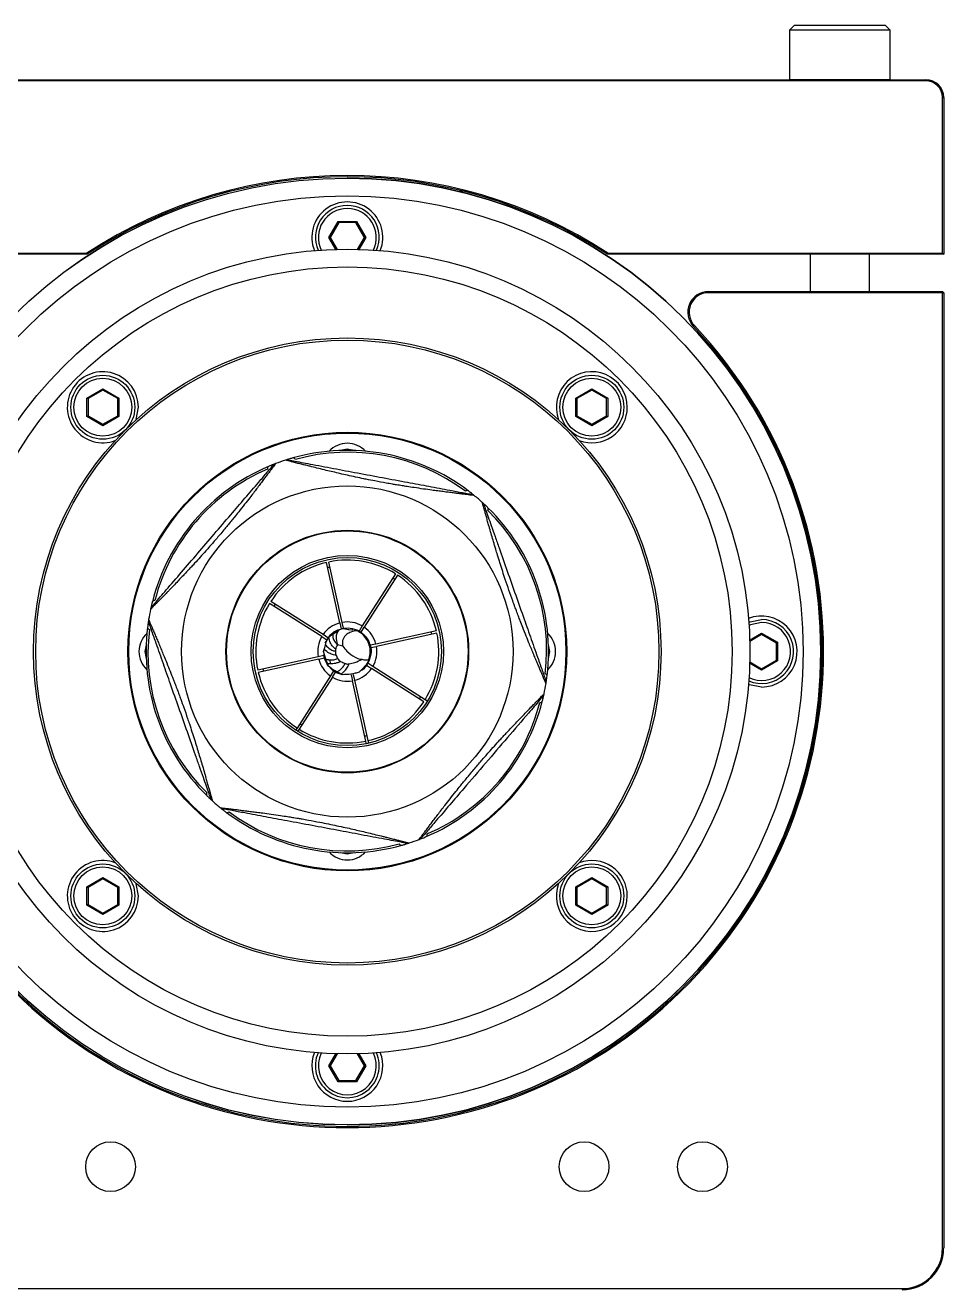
# Model space of a CAD drawing. Header units: millimetres. Extents: x 0 to 279, y 0 to 216.
# Drawn here: x 38.28 to 51.21, y 40.1 to 57.91 of the extents above; entities that cross this region are included whole.
import ezdxf

# ---------------------------------------------------------------- set-up
doc = ezdxf.new("R2010")
doc.units = ezdxf.units.MM

msp = doc.modelspace()

# ---------------------------------------------------------------- linework, layer by layer
at = {"color": 7, "linetype": 'Continuous', "lineweight": 25}
for p, q in [((49.11, 57.909), (49.039, 57.839)), ((49.11, 57.909), (50.385, 57.909)), ((50.456, 57.839), (50.385, 57.909)), ((49.039, 57.839), (49.039, 57.147)), ((50.456, 57.839), (49.039, 57.839)), ((50.456, 57.147), (50.456, 57.839)), ((34.668, 57.143), (50.96, 57.143)), ((50.96, 57.126), (34.668, 57.126)), ((49.039, 57.147), (49.043, 57.143)), ((49.039, 57.147), (50.456, 57.147)), ((50.451, 57.143), (50.456, 57.147)), ((50.96, 57.143), (50.96, 57.126)), ((51.193, 54.701), (51.193, 56.893)), ((51.193, 56.893), (51.21, 56.893)), ((51.21, 56.893), (51.21, 54.684)), ((42.554, 54.922), (42.684, 55.147)), ((42.694, 55.13), (42.573, 54.922)), ((42.684, 55.147), (42.694, 55.13)), ((42.684, 55.147), (42.944, 55.147)), ((42.934, 55.13), (42.694, 55.13)), ((42.934, 55.13), (42.944, 55.147)), ((43.055, 54.922), (42.934, 55.13)), ((42.944, 55.147), (43.074, 54.922)), ((42.554, 54.922), (42.573, 54.922)), ((42.573, 54.922), (42.671, 54.753)), ((42.957, 54.753), (43.055, 54.922)), ((43.055, 54.922), (43.074, 54.922)), ((39.152, 54.684), (34.418, 54.684)), ((34.435, 54.701), (39.147, 54.701)), ((39.147, 54.701), (39.152, 54.684)), ((46.481, 54.701), (46.476, 54.684)), ((51.21, 54.684), (46.476, 54.684)), ((46.481, 54.701), (51.193, 54.701)), ((49.331, 54.684), (49.331, 54.159)), ((50.164, 54.159), (50.164, 54.684)), ((51.193, 54.701), (51.21, 54.684)), ((47.9, 54.143), (47.9, 54.159)), ((47.9, 54.159), (51.193, 54.159)), ((51.193, 54.143), (47.9, 54.143)), ((51.193, 54.143), (51.193, 54.159)), ((51.21, 54.143), (51.193, 54.159)), ((51.193, 40.684), (51.193, 54.143)), ((51.193, 54.143), (51.21, 54.143)), ((51.21, 54.143), (51.21, 40.684)), ((47.688, 53.668), (47.7, 53.679)), ((39.147, 52.66), (39.372, 52.79)), ((39.372, 52.771), (39.164, 52.651)), ((39.372, 52.79), (39.372, 52.771)), ((39.372, 52.79), (39.597, 52.66)), ((39.581, 52.651), (39.372, 52.771)), ((46.031, 52.66), (46.256, 52.79)), ((46.256, 52.771), (46.047, 52.651)), ((46.256, 52.79), (46.481, 52.66)), ((46.256, 52.79), (46.256, 52.771)), ((46.464, 52.651), (46.256, 52.771)), ((39.147, 52.4), (39.147, 52.66)), ((39.147, 52.66), (39.164, 52.651)), ((39.164, 52.651), (39.164, 52.41)), ((39.597, 52.66), (39.581, 52.651)), ((39.581, 52.41), (39.581, 52.651)), ((39.597, 52.66), (39.597, 52.4)), ((46.031, 52.4), (46.031, 52.66)), ((46.031, 52.66), (46.047, 52.651)), ((46.047, 52.651), (46.047, 52.41)), ((46.481, 52.66), (46.464, 52.651)), ((46.464, 52.41), (46.464, 52.651)), ((46.481, 52.66), (46.481, 52.4)), ((39.164, 52.41), (39.147, 52.4)), ((39.372, 52.27), (39.147, 52.4)), ((39.164, 52.41), (39.372, 52.29)), ((39.372, 52.29), (39.581, 52.41)), ((39.597, 52.4), (39.372, 52.27)), ((39.581, 52.41), (39.597, 52.4)), ((46.047, 52.41), (46.031, 52.4)), ((46.256, 52.27), (46.031, 52.4)), ((46.047, 52.41), (46.256, 52.29)), ((46.256, 52.29), (46.464, 52.41)), ((46.481, 52.4), (46.256, 52.27)), ((46.464, 52.41), (46.481, 52.4)), ((39.372, 52.29), (39.372, 52.27)), ((46.256, 52.29), (46.256, 52.27)), ((42.708, 49.492), (42.52, 50.343)), ((42.741, 49.499), (42.553, 50.35)), ((43.493, 50.183), (43.024, 49.449)), ((43.521, 50.165), (43.052, 49.431)), ((42.454, 49.299), (41.719, 49.768)), ((42.472, 49.327), (41.737, 49.796)), ((42.599, 49.328), (42.665, 49.37)), ((42.708, 49.492), (42.726, 49.41)), ((42.759, 49.417), (42.741, 49.499)), ((42.747, 49.415), (42.868, 49.396)), ((42.827, 49.402), (42.89, 49.394)), ((42.907, 49.39), (42.956, 49.382)), ((43.024, 49.449), (42.979, 49.378)), ((43.007, 49.36), (43.052, 49.431)), ((44.068, 49.382), (43.217, 49.195)), ((44.075, 49.35), (43.224, 49.162)), ((48.647, 49.329), (48.479, 49.232)), ((48.647, 49.348), (48.872, 49.219)), ((48.647, 49.348), (48.647, 49.329)), ((48.856, 49.209), (48.647, 49.329)), ((42.454, 49.299), (42.524, 49.254)), ((42.542, 49.282), (42.472, 49.327)), ((42.504, 49.211), (42.516, 49.238)), ((42.548, 49.29), (42.557, 49.295)), ((42.674, 49.193), (42.677, 49.183)), ((42.75, 49.164), (42.677, 49.183)), ((43.061, 49.313), (43.05, 49.324)), ((43.217, 49.195), (43.135, 49.177)), ((43.143, 49.144), (43.224, 49.162)), ((48.872, 49.219), (48.856, 49.209)), ((48.856, 48.968), (48.856, 49.209)), ((48.872, 49.219), (48.872, 48.959)), ((42.404, 49.015), (41.553, 48.827)), ((42.411, 48.983), (41.56, 48.795)), ((42.485, 49.033), (42.404, 49.015)), ((42.411, 48.983), (42.492, 49.001)), ((42.481, 49.09), (42.488, 49.111)), ((42.511, 48.98), (42.481, 49.09)), ((42.563, 48.973), (42.579, 48.916)), ((42.563, 48.973), (42.579, 48.916)), ((42.655, 49.037), (42.678, 48.992)), ((43.124, 48.978), (43.093, 48.906)), ((42.541, 48.909), (42.521, 48.938)), ((42.621, 48.817), (42.576, 48.747)), ((42.604, 48.729), (42.649, 48.799)), ((42.981, 48.8), (42.925, 48.781)), ((43.086, 48.895), (43.156, 48.851)), ((43.174, 48.879), (43.104, 48.924)), ((43.891, 48.381), (43.156, 48.851)), ((43.909, 48.41), (43.174, 48.879)), ((48.479, 48.945), (48.647, 48.848)), ((48.647, 48.848), (48.856, 48.968)), ((48.872, 48.959), (48.647, 48.829)), ((48.647, 48.848), (48.647, 48.829)), ((48.856, 48.968), (48.872, 48.959)), ((42.576, 48.747), (42.107, 48.012)), ((42.604, 48.729), (42.135, 47.994)), ((42.743, 48.763), (42.727, 48.772)), ((42.869, 48.76), (42.887, 48.678)), ((43.075, 47.827), (42.887, 48.678)), ((42.92, 48.686), (42.902, 48.767)), ((43.108, 47.834), (42.92, 48.686)), ((43.934, 48.394), (43.909, 48.41)), ((42.107, 48.012), (42.09, 47.986)), ((42.135, 47.994), (42.116, 47.964)), ((43.081, 47.8), (43.075, 47.827)), ((43.115, 47.802), (43.108, 47.834)), ((39.147, 45.777), (39.372, 45.907)), ((39.147, 45.517), (39.147, 45.777)), ((39.147, 45.777), (39.164, 45.767)), ((39.372, 45.888), (39.164, 45.767)), ((39.372, 45.907), (39.597, 45.777)), ((39.372, 45.907), (39.372, 45.888)), ((39.581, 45.767), (39.372, 45.888)), ((39.597, 45.777), (39.581, 45.767)), ((39.597, 45.777), (39.597, 45.517)), ((46.031, 45.777), (46.256, 45.907)), ((46.031, 45.517), (46.031, 45.777)), ((46.031, 45.777), (46.047, 45.767)), ((46.256, 45.888), (46.047, 45.767)), ((46.256, 45.907), (46.481, 45.777)), ((46.256, 45.907), (46.256, 45.888)), ((46.464, 45.767), (46.256, 45.888)), ((46.481, 45.777), (46.464, 45.767)), ((46.481, 45.777), (46.481, 45.517)), ((39.164, 45.767), (39.164, 45.527)), ((39.581, 45.527), (39.581, 45.767)), ((46.047, 45.767), (46.047, 45.527)), ((46.464, 45.527), (46.464, 45.767)), ((39.164, 45.527), (39.147, 45.517)), ((39.372, 45.387), (39.147, 45.517)), ((39.164, 45.527), (39.372, 45.406)), ((39.372, 45.406), (39.581, 45.527)), ((39.597, 45.517), (39.372, 45.387)), ((39.581, 45.527), (39.597, 45.517)), ((46.047, 45.527), (46.031, 45.517)), ((46.256, 45.387), (46.031, 45.517)), ((46.047, 45.527), (46.256, 45.406)), ((46.256, 45.406), (46.464, 45.527)), ((46.481, 45.517), (46.256, 45.387)), ((46.464, 45.527), (46.481, 45.517)), ((39.372, 45.406), (39.372, 45.387)), ((46.256, 45.406), (46.256, 45.387)), ((42.671, 43.424), (42.573, 43.255)), ((43.055, 43.255), (42.957, 43.424)), ((42.684, 43.03), (42.554, 43.255)), ((42.573, 43.255), (42.554, 43.255)), ((42.573, 43.255), (42.694, 43.047)), ((42.934, 43.047), (43.055, 43.255)), ((43.074, 43.255), (42.944, 43.03)), ((43.074, 43.255), (43.055, 43.255)), ((42.694, 43.047), (42.684, 43.03)), ((42.944, 43.03), (42.684, 43.03)), ((42.694, 43.047), (42.934, 43.047)), ((42.944, 43.03), (42.934, 43.047)), ((51.193, 40.684), (51.21, 40.684)), ((35.001, 40.118), (50.626, 40.118)), ((50.626, 40.118), (50.626, 40.101))]:
    msp.add_line(p, q, dxfattribs=at)
at = {"color": 8, "linetype": 'Continuous', "lineweight": 25}
for p, q in [((42.652, 54.753), (42.554, 54.922)), ((43.074, 54.922), (42.976, 54.753)), ((48.478, 49.251), (48.647, 49.348)), ((48.647, 48.829), (48.478, 48.926)), ((42.554, 43.255), (42.652, 43.424)), ((42.976, 43.424), (43.074, 43.255))]:
    msp.add_line(p, q, dxfattribs=at)
at = {"color": 7, "linetype": 'Continuous', "lineweight": 25, "flags": 128}
for points in [[(39.84, 52.354), (39.842, 52.359), (39.872, 52.53)], [(42.911, 51.92), (42.814, 51.939), (42.717, 51.92)], [(48.466, 49.5), (48.485, 49.508), (48.647, 49.539)], [(39.982, 49.186), (39.964, 49.089), (39.982, 48.991)], [(45.646, 48.991), (45.664, 49.089), (45.646, 49.186)], [(48.647, 48.589), (48.476, 48.619), (48.462, 48.624)], [(42.717, 46.257), (42.814, 46.239), (42.911, 46.257)], [(39.872, 45.647), (39.842, 45.818), (39.84, 45.823)]]:
    msp.add_lwpolyline(points, dxfattribs=at)
at = {"color": 8, "linetype": 'Continuous', "lineweight": 25, "flags": 128}
msp.add_lwpolyline([(48.647, 49.497), (48.491, 49.466), (48.469, 49.456)], dxfattribs=at)
at = {"color": 7, "linetype": 'Continuous', "lineweight": 25}
for centre, radius in [((42.814, 49.089), 6.668), ((42.814, 49.089), 6.667), ((42.814, 49.089), 6.417), ((42.814, 49.089), 5.667), ((42.814, 49.089), 5.417), ((42.814, 49.089), 4.417), ((42.814, 49.089), 4.387), ((39.372, 52.53), 0.45), ((39.372, 52.53), 0.408), ((46.256, 52.53), 0.45), ((46.256, 52.53), 0.408), ((42.814, 49.089), 3.089), ((42.814, 49.089), 3.077), ((42.814, 49.089), 2.333), ((42.814, 49.089), 1.708), ((42.814, 49.089), 1.7), ((42.814, 49.089), 1.354), ((42.814, 49.089), 1.325), ((39.372, 45.647), 0.45), ((39.372, 45.647), 0.408), ((46.256, 45.647), 0.45), ((46.256, 45.647), 0.408), ((39.481, 41.834), 0.35), ((46.147, 41.834), 0.35), ((47.814, 41.834), 0.35)]:
    msp.add_circle(centre, radius, dxfattribs=at)
for centre, radius, start, end in [((50.96, 56.893), 0.25, 0, 90), ((50.96, 56.893), 0.233, 0, 90), ((42.814, 49.089), 6.704, 56.842, 123.158), ((42.814, 49.089), 6.687, 56.7996, 123.2004), ((42.814, 49.089), 6.667, 0, 90), ((42.814, 54.922), 0.5, 338.1963, 201.8037), ((42.814, 54.922), 0.45, 90, 203.8066), ((42.814, 54.922), 0.45, 336.1934, 90), ((47.9, 53.868), 0.292, 90, 223.218), ((47.9, 53.868), 0.275, 90, 223.218), ((42.814, 49.089), 6.704, 136.782, 43.218), ((42.814, 49.089), 6.687, 136.782, 43.218), ((39.372, 52.53), 0.5, 0, 290.619), ((46.256, 52.53), 0.5, 0, 200.619), ((46.256, 52.53), 0.5, 249.381, 0), ((42.814, 51.672), 0.35, 42.9301, 137.0699), ((42.814, 49.089), 2.833, 53.083, 105.6694), ((42.825, 49.147), 2.75, 53.083, 105.6694), ((42.814, 49.089), 2.833, 113.083, 165.6694), ((42.769, 49.127), 2.75, 113.083, 165.6694), ((41.726, 51.667), 0.0367, 129.3893, 195.6706), ((41.834, 51.658), 0.0833, 110.8727, 139.3762), ((42.814, 49.089), 2.833, 107.8797, 110.8727), ((41.97, 51.706), 0.0833, 79.3762, 107.8797), ((42.048, 51.78), 0.0367, 23.0818, 89.363), ((44.503, 51.32), 0.0367, 69.3893, 135.6706), ((44.549, 51.222), 0.0833, 50.8727, 79.3762), ((42.814, 49.089), 2.833, 47.8797, 50.8727), ((44.658, 51.128), 0.0833, 19.3762, 47.8797), ((44.762, 51.097), 0.0367, 323.0818, 29.363), ((42.814, 49.089), 2.833, 353.083, 45.6694), ((42.87, 49.108), 2.75, 353.083, 45.6694), ((42.814, 49.089), 1.288, 103.1843, 146.7016), ((42.814, 49.089), 1.214, 101.6561, 103.2298), ((42.814, 49.089), 1.288, 58.1843, 101.7016), ((42.814, 49.089), 1.214, 56.6561, 58.2298), ((42.814, 49.089), 1.288, 13.1843, 56.7016), ((40.125, 49.666), 0.0833, 139.3762, 167.8797), ((40.1, 49.771), 0.0367, 83.0818, 149.363), ((42.814, 49.089), 1.288, 148.1843, 191.7016), ((42.814, 49.089), 1.214, 146.6561, 148.2298), ((40.099, 49.525), 0.0833, 170.8727, 199.3762), ((42.814, 49.089), 2.833, 167.8797, 170.8727), ((48.647, 49.089), 0.5, 270, 111.8037), ((48.647, 49.089), 0.45, 246.1934, 90), ((40.231, 49.089), 0.35, 132.9301, 227.0699), ((42.814, 49.089), 2.833, 173.083, 225.6694), ((40.037, 49.436), 0.0367, 189.3893, 255.6706), ((42.758, 49.069), 2.75, 173.083, 225.6694), ((42.814, 49.089), 0.417, 104.7354, 145.1505), ((42.814, 49.089), 0.417, 59.7354, 100.1505), ((42.814, 49.089), 0.417, 14.7354, 55.1505), ((42.814, 49.089), 1.288, 328.1843, 11.7016), ((42.814, 49.089), 1.214, 11.6561, 13.2298), ((45.397, 49.089), 0.35, 312.9301, 47.0699), ((42.814, 49.089), 0.417, 149.7354, 190.1505), ((42.814, 49.089), 0.333, 144.577, 150.3089), ((42.814, 49.089), 0.417, 329.7354, 10.1505), ((42.814, 49.089), 0.417, 194.7354, 235.1505), ((42.814, 49.089), 0.333, 189.577, 195.3089), ((42.814, 49.089), 6.667, 270, 0), ((42.814, 49.089), 1.214, 191.6561, 193.2298), ((42.814, 49.089), 0.417, 284.7354, 325.1505), ((42.814, 49.089), 1.288, 193.1843, 236.7016), ((42.814, 49.089), 0.417, 239.7354, 280.1505), ((42.814, 49.089), 2.833, 347.8797, 350.8727), ((45.59, 48.741), 0.0367, 9.3893, 75.6706), ((45.529, 48.652), 0.0833, 350.8727, 19.3762), ((42.814, 49.089), 1.214, 326.6561, 328.2298), ((45.503, 48.511), 0.0833, 319.3762, 347.8797), ((42.814, 49.089), 1.288, 283.1843, 326.7016), ((42.814, 49.089), 2.833, 293.083, 345.6694), ((42.859, 49.05), 2.75, 293.083, 345.6694), ((45.528, 48.406), 0.0367, 263.0818, 329.363), ((42.814, 49.089), 1.288, 238.1843, 281.7016), ((42.814, 49.089), 1.214, 236.6561, 238.2298), ((42.814, 49.089), 1.214, 281.6561, 283.2298), ((40.866, 47.08), 0.0367, 143.0818, 209.363), ((40.97, 47.049), 0.0833, 199.3762, 227.8797), ((42.814, 49.089), 2.833, 227.8797, 230.8727), ((41.079, 46.955), 0.0833, 230.8727, 259.3762), ((41.125, 46.858), 0.0367, 249.3893, 315.6706), ((42.814, 49.089), 2.833, 233.083, 285.6694), ((42.803, 49.031), 2.75, 233.083, 285.6694), ((43.902, 46.511), 0.0367, 309.3893, 15.6706), ((43.58, 46.397), 0.0367, 203.0818, 269.363), ((43.658, 46.471), 0.0833, 259.3762, 287.8797), ((42.814, 49.089), 2.833, 287.8797, 290.8727), ((43.794, 46.519), 0.0833, 290.8727, 319.3762), ((39.372, 45.647), 0.5, 69.381, 0), ((42.814, 46.505), 0.35, 222.9301, 270), ((42.814, 46.505), 0.35, 270, 317.0699), ((46.256, 45.647), 0.5, 0, 110.619), ((46.256, 45.647), 0.5, 159.381, 0), ((42.814, 43.255), 0.5, 158.1963, 270), ((42.814, 43.255), 0.45, 156.1934, 23.8066), ((42.814, 43.255), 0.5, 270, 21.8037), ((50.626, 40.684), 0.567, 270, 0), ((50.626, 40.684), 0.583, 270, 0)]:
    msp.add_arc(centre, radius, start, end, dxfattribs=at)
at = {"color": 8, "linetype": 'Continuous', "lineweight": 25}
for centre, start, end in [((42.814, 54.922), 90, 205.9338), ((42.814, 54.922), 334.0662, 90), ((48.647, 49.089), 244.0662, 90), ((42.814, 43.255), 154.0662, 25.9338)]:
    msp.add_arc(centre, 0.408, start, end, dxfattribs=at)
at = {"color": 7, "linetype": 'Continuous', "lineweight": 25}
for points, knots in [([(44.481, 55.565), (44.465, 55.57), (44.436, 55.578), (44.406, 55.572), (44.394, 55.569)], [0, 0, 0, 0, 0.57362, 1, 1, 1, 1]), ([(41.804, 51.736), (41.803, 51.734), (41.8, 51.73), (41.777, 51.699), (41.749, 51.662), (41.717, 51.619), (41.684, 51.576), (41.644, 51.523), (41.611, 51.479), (41.575, 51.431), (41.538, 51.382), (41.49, 51.32), (41.434, 51.247), (41.365, 51.159), (41.292, 51.067), (41.236, 50.996), (41.2, 50.952), (41.168, 50.913), (41.132, 50.869), (41.083, 50.81), (41.017, 50.731), (40.928, 50.627), (40.831, 50.517), (40.743, 50.419), (40.676, 50.344), (40.621, 50.285), (40.573, 50.234), (40.527, 50.185), (40.482, 50.137), (40.435, 50.087), (40.377, 50.026), (40.32, 49.967), (40.277, 49.923), (40.242, 49.886), (40.211, 49.854), (40.181, 49.824), (40.155, 49.797), (40.126, 49.768), (40.091, 49.732), (40.065, 49.705), (40.049, 49.689), (40.044, 49.684), (40.044, 49.684), (40.044, 49.684)], [0, 0, 0, 0, 0.027195, 0.053716, 0.080069, 0.096615, 0.123291, 0.144405, 0.168768, 0.181158, 0.206043, 0.231088, 0.258479, 0.296859, 0.339789, 0.372092, 0.383394, 0.394696, 0.420356, 0.438685, 0.46803, 0.519415, 0.570826, 0.60847, 0.646136, 0.667674, 0.686605, 0.713742, 0.7328, 0.750617, 0.780922, 0.815569, 0.832284, 0.844297, 0.868406, 0.88052, 0.891906, 0.912417, 0.930726, 0.961345, 0.977051, 0.993232, 1, 1, 1, 1]), ([(40.062, 49.72), (40.062, 49.72), (40.063, 49.721), (40.075, 49.736), (40.115, 49.782), (40.18, 49.858), (40.304, 50.002), (40.483, 50.21), (40.787, 50.565), (41.085, 50.913), (41.373, 51.248), (41.548, 51.452), (41.674, 51.599), (41.737, 51.673), (41.766, 51.707), (41.769, 51.71), (41.771, 51.712)], [0, 0, 0, 0, 0.005975, 0.034246, 0.062281, 0.109823, 0.157083, 0.2724, 0.391057, 0.6341, 0.738275, 0.841878, 0.911974, 0.951957, 0.975921, 1, 1, 1, 1]), ([(41.804, 51.736), (41.804, 51.736), (41.803, 51.736), (41.793, 51.732), (41.761, 51.719), (41.727, 51.705), (41.703, 51.695)], [0, 0, 0, 0, 0.078333, 0.284462, 0.49048, 1, 1, 1, 1]), ([(42.049, 51.817), (42.034, 51.812), (42.003, 51.804), (41.968, 51.793), (41.947, 51.786), (41.945, 51.785), (41.944, 51.785)], [0, 0, 0, 0, 0.303321, 0.623696, 0.830951, 1, 1, 1, 1]), ([(44.602, 51.287), (44.599, 51.287), (44.594, 51.288), (44.563, 51.291), (44.529, 51.295), (44.498, 51.299), (44.453, 51.305), (44.403, 51.311), (44.338, 51.319), (44.283, 51.326), (44.223, 51.333), (44.162, 51.341), (44.085, 51.351), (43.993, 51.363), (43.882, 51.379), (43.766, 51.396), (43.677, 51.409), (43.621, 51.418), (43.571, 51.426), (43.515, 51.436), (43.439, 51.448), (43.338, 51.466), (43.214, 51.489), (43.109, 51.51), (43.019, 51.528), (42.931, 51.547), (42.819, 51.571), (42.712, 51.595), (42.613, 51.619), (42.513, 51.642), (42.412, 51.667), (42.328, 51.688), (42.268, 51.703), (42.219, 51.715), (42.175, 51.726), (42.134, 51.736), (42.099, 51.745), (42.06, 51.755), (42.011, 51.768), (41.973, 51.778), (41.952, 51.783), (41.945, 51.785), (41.944, 51.785), (41.944, 51.785)], [0, 0, 0, 0, 0.0271944, 0.0537152, 0.0642351, 0.0856998, 0.0966403, 0.1233159, 0.144433, 0.1687915, 0.1811812, 0.2060656, 0.23111, 0.2585008, 0.2968798, 0.3398094, 0.3721115, 0.383413, 0.3947152, 0.4203743, 0.438703, 0.4680476, 0.5194314, 0.5598226, 0.5708413, 0.6084846, 0.6461504, 0.6812287, 0.7137533, 0.7451585, 0.7809277, 0.8155735, 0.8322888, 0.8443014, 0.8684101, 0.8805235, 0.8919092, 0.9101485, 0.9307275, 0.9613456, 0.977051, 0.9932322, 1, 1, 1, 1]), ([(41.985, 51.788), (41.985, 51.788), (41.986, 51.788), (42.005, 51.784), (42.065, 51.773), (42.163, 51.754), (42.351, 51.719), (42.621, 51.668), (43.08, 51.582), (43.529, 51.498), (43.964, 51.417), (44.228, 51.367), (44.418, 51.331), (44.514, 51.313), (44.557, 51.305), (44.562, 51.304), (44.565, 51.304)], [0, 0, 0, 0, 0.005975, 0.034244, 0.062276, 0.109815, 0.157071, 0.273688, 0.391103, 0.634128, 0.738294, 0.84189, 0.91198, 0.951961, 0.975923, 1, 1, 1, 1]), ([(44.602, 51.287), (44.602, 51.287), (44.601, 51.287), (44.592, 51.294), (44.573, 51.31), (44.547, 51.33), (44.526, 51.346), (44.516, 51.354)], [0, 0, 0, 0, 0.078188, 0.283934, 0.489569, 0.740446, 1, 1, 1, 1]), ([(45.611, 48.639), (45.61, 48.642), (45.608, 48.646), (45.593, 48.682), (45.575, 48.724), (45.554, 48.773), (45.533, 48.824), (45.507, 48.884), (45.486, 48.935), (45.462, 48.99), (45.439, 49.047), (45.409, 49.119), (45.373, 49.205), (45.331, 49.309), (45.288, 49.418), (45.255, 49.502), (45.235, 49.555), (45.217, 49.602), (45.197, 49.655), (45.17, 49.727), (45.135, 49.824), (45.089, 49.953), (45.042, 50.091), (45.001, 50.217), (44.971, 50.312), (44.947, 50.39), (44.926, 50.457), (44.906, 50.521), (44.888, 50.584), (44.868, 50.65), (44.844, 50.731), (44.822, 50.809), (44.805, 50.869), (44.791, 50.917), (44.779, 50.96), (44.767, 51.001), (44.757, 51.038), (44.746, 51.077), (44.732, 51.125), (44.722, 51.161), (44.716, 51.183), (44.714, 51.189), (44.714, 51.19), (44.714, 51.19)], [0, 0, 0, 0, 0.027195, 0.0537163, 0.0800694, 0.0966152, 0.1232914, 0.1444046, 0.168768, 0.181158, 0.2060428, 0.2310878, 0.2584791, 0.2968589, 0.3397894, 0.3720922, 0.383394, 0.3946964, 0.420356, 0.4386851, 0.4680303, 0.5194151, 0.5708255, 0.6084696, 0.6461362, 0.6676736, 0.6866046, 0.7137422, 0.7327997, 0.7506174, 0.7809221, 0.8155686, 0.8322842, 0.844297, 0.8684063, 0.8805199, 0.8919059, 0.9124173, 0.9307261, 0.9613448, 0.9770505, 0.993232, 1, 1, 1, 1]), ([(44.794, 51.115), (44.783, 51.126), (44.76, 51.148), (44.733, 51.173), (44.717, 51.188), (44.715, 51.189), (44.714, 51.19)], [0, 0, 0, 0, 0.303321, 0.623696, 0.830951, 1, 1, 1, 1]), ([(44.737, 51.156), (44.737, 51.156), (44.737, 51.155), (44.744, 51.137), (44.764, 51.079), (44.797, 50.985), (44.843, 50.855), (44.894, 50.709), (44.97, 50.494), (45.106, 50.106), (45.258, 49.675), (45.387, 49.306), (45.454, 49.116), (45.498, 48.991), (45.536, 48.886), (45.567, 48.797), (45.591, 48.729), (45.605, 48.687), (45.607, 48.682), (45.608, 48.68)], [0, 0, 0, 0, 0.005973, 0.034232, 0.062255, 0.109776, 0.157016, 0.214346, 0.272448, 0.391054, 0.633995, 0.737056, 0.789181, 0.841759, 0.876553, 0.912011, 0.951977, 0.975931, 1, 1, 1, 1]), ([(40.069, 49.79), (40.065, 49.775), (40.057, 49.744), (40.049, 49.708), (40.045, 49.687), (40.044, 49.685), (40.044, 49.684)], [0, 0, 0, 0, 0.303321, 0.623696, 0.830951, 1, 1, 1, 1]), ([(40.017, 49.538), (40.017, 49.538), (40.016, 49.538), (40.016, 49.537), (40.016, 49.533), (40.014, 49.525), (40.013, 49.515), (40.01, 49.497), (40.006, 49.469), (40.003, 49.443), (40.001, 49.43)], [0, 0, 0, 0, 0.038929, 0.078143, 0.179307, 0.284551, 0.386491, 0.490322, 0.740829, 1, 1, 1, 1]), ([(40.017, 49.538), (40.018, 49.536), (40.02, 49.531), (40.032, 49.502), (40.043, 49.476), (40.051, 49.457), (40.061, 49.435), (40.071, 49.41), (40.087, 49.373), (40.108, 49.324), (40.129, 49.273), (40.152, 49.22), (40.175, 49.164), (40.204, 49.094), (40.237, 49.015), (40.276, 48.921), (40.318, 48.814), (40.354, 48.723), (40.383, 48.649), (40.402, 48.599), (40.423, 48.543), (40.445, 48.486), (40.475, 48.402), (40.516, 48.289), (40.556, 48.173), (40.588, 48.079), (40.615, 47.998), (40.644, 47.906), (40.678, 47.799), (40.709, 47.698), (40.738, 47.6), (40.768, 47.501), (40.797, 47.402), (40.822, 47.313), (40.843, 47.238), (40.86, 47.178), (40.875, 47.126), (40.885, 47.088), (40.897, 47.048), (40.906, 47.016), (40.912, 46.995), (40.913, 46.988), (40.914, 46.987), (40.914, 46.987)], [0, 0, 0, 0, 0.027194, 0.053714, 0.064274, 0.074831, 0.085387, 0.096655, 0.109967, 0.133887, 0.156624, 0.168817, 0.193639, 0.218605, 0.244823, 0.277704, 0.318359, 0.355979, 0.372131, 0.394735, 0.407564, 0.429557, 0.453394, 0.493756, 0.545151, 0.570858, 0.589678, 0.627332, 0.663702, 0.697503, 0.729466, 0.763047, 0.798249, 0.832296, 0.856348, 0.880523, 0.901011, 0.920408, 0.930729, 0.961346, 0.977051, 0.993232, 1, 1, 1, 1]), ([(40.891, 47.021), (40.891, 47.021), (40.891, 47.022), (40.884, 47.04), (40.864, 47.098), (40.831, 47.192), (40.785, 47.322), (40.734, 47.468), (40.658, 47.683), (40.522, 48.072), (40.37, 48.502), (40.24, 48.871), (40.174, 49.061), (40.13, 49.186), (40.092, 49.292), (40.061, 49.38), (40.037, 49.448), (40.023, 49.49), (40.021, 49.495), (40.02, 49.497)], [0, 0, 0, 0, 0.0059725, 0.0342318, 0.0622548, 0.1097762, 0.1570161, 0.2143457, 0.2724476, 0.3910544, 0.6339947, 0.737056, 0.7891811, 0.8417595, 0.8765534, 0.9120109, 0.9519775, 0.9759311, 1, 1, 1, 1]), ([(42.548, 49.29), (42.588, 49.335), (42.633, 49.386), (42.698, 49.398), (42.706, 49.4)], [0, 0, 0, 0, 0.870465, 1, 1, 1, 1]), ([(42.557, 49.295), (42.561, 49.298), (42.572, 49.306), (42.591, 49.323), (42.605, 49.333), (42.612, 49.34)], [0, 0, 0, 0, 0.250061, 0.585613, 1, 1, 1, 1]), ([(42.612, 49.34), (42.612, 49.34), (42.609, 49.327), (42.607, 49.294), (42.622, 49.244), (42.649, 49.209), (42.67, 49.195), (42.674, 49.193)], [0, 0, 0, 0, 0.000036, 0.223624, 0.559711, 0.926604, 1, 1, 1, 1]), ([(42.612, 49.34), (42.62, 49.346), (42.648, 49.367), (42.678, 49.384), (42.699, 49.397)], [0, 0, 0, 0, 0.29002, 1, 1, 1, 1]), ([(42.674, 49.193), (42.667, 49.226), (42.656, 49.278), (42.666, 49.349), (42.688, 49.381), (42.699, 49.397)], [0, 0, 0, 0, 0.475582, 0.73861, 1, 1, 1, 1]), ([(42.699, 49.397), (42.707, 49.4), (42.722, 49.407), (42.738, 49.412), (42.747, 49.415)], [0, 0, 0, 0, 0.47353, 1, 1, 1, 1]), ([(42.956, 49.382), (42.924, 49.378), (42.869, 49.372), (42.82, 49.342), (42.799, 49.324), (42.792, 49.318), (42.77, 49.296), (42.737, 49.247), (42.746, 49.192), (42.75, 49.164)], [0, 0, 0, 0, 0.249392, 0.424614, 0.474584, 0.490214, 0.49957, 0.749474, 1, 1, 1, 1]), ([(42.747, 49.415), (42.782, 49.419), (42.861, 49.428), (42.98, 49.387), (43.082, 49.301), (43.142, 49.183), (43.156, 49.066), (43.131, 49.002), (43.122, 48.978)], [0, 0, 0, 0, 0.149839, 0.335197, 0.520555, 0.705913, 0.891272, 1, 1, 1, 1]), ([(43.117, 48.973), (43.125, 49.001), (43.142, 49.06), (43.131, 49.186), (43.068, 49.309), (42.986, 49.363), (42.956, 49.382)], [0, 0, 0, 0, 0.177231, 0.37985, 0.778476, 1, 1, 1, 1]), ([(42.49, 49.118), (42.492, 49.129), (42.498, 49.15), (42.503, 49.171), (42.506, 49.183)], [0, 0, 0, 0, 0.457669, 1, 1, 1, 1]), ([(42.506, 49.183), (42.51, 49.195), (42.521, 49.232), (42.537, 49.267), (42.548, 49.29)], [0, 0, 0, 0, 0.339883, 1, 1, 1, 1]), ([(42.506, 49.183), (42.506, 49.183), (42.507, 49.181), (42.525, 49.16), (42.56, 49.126), (42.611, 49.103), (42.638, 49.097), (42.646, 49.097), (42.646, 49.097)], [0, 0, 0, 0, 0.000038, 0.034461, 0.539292, 0.855916, 0.999962, 1, 1, 1, 1]), ([(42.65, 49.126), (42.65, 49.126), (42.643, 49.13), (42.615, 49.152), (42.578, 49.197), (42.557, 49.252), (42.557, 49.285), (42.557, 49.295)], [0, 0, 0, 0, 0.000032, 0.1224132, 0.5078346, 0.854671, 1, 1, 1, 1]), ([(42.677, 49.183), (42.67, 49.173), (42.657, 49.156), (42.652, 49.135), (42.65, 49.126)], [0, 0, 0, 0, 0.565197, 1, 1, 1, 1]), ([(42.75, 49.164), (42.769, 49.14), (42.816, 49.078), (42.902, 49.015), (42.979, 48.985), (43.011, 48.981), (43.019, 48.98)], [0, 0, 0, 0, 0.2672916, 0.7004496, 0.9312806, 1, 1, 1, 1]), ([(43.043, 49.314), (43.045, 49.313), (43.085, 49.283), (43.123, 49.227), (43.122, 49.175), (43.122, 49.171)], [0, 0, 0, 0, 0.032029, 0.930571, 1, 1, 1, 1]), ([(43.095, 49.257), (43.105, 49.246), (43.121, 49.228), (43.124, 49.204), (43.125, 49.196)], [0, 0, 0, 0, 0.6289397, 1, 1, 1, 1]), ([(43.115, 49.193), (43.12, 49.184), (43.126, 49.173), (43.127, 49.161), (43.127, 49.158)], [0, 0, 0, 0, 0.783994, 1, 1, 1, 1]), ([(42.481, 49.09), (42.484, 49.099), (42.487, 49.108), (42.49, 49.118), (42.49, 49.118)], [0, 0, 0, 0, 0.962725, 1, 1, 1, 1]), ([(42.55, 48.885), (42.526, 48.922), (42.489, 48.977), (42.488, 49.042), (42.488, 49.063)], [0, 0, 0, 0, 0.666483, 1, 1, 1, 1]), ([(42.494, 49.115), (42.494, 49.115), (42.492, 49.116), (42.491, 49.117), (42.49, 49.118)], [0, 0, 0, 0, 0.0012081, 1, 1, 1, 1]), ([(42.655, 49.037), (42.655, 49.037), (42.643, 49.038), (42.609, 49.044), (42.551, 49.067), (42.512, 49.097), (42.494, 49.115), (42.494, 49.115)], [0, 0, 0, 0, 0.000037, 0.187337, 0.539626, 0.999963, 1, 1, 1, 1]), ([(42.511, 48.98), (42.511, 48.98), (42.512, 48.98), (42.519, 48.979), (42.531, 48.977), (42.54, 48.975), (42.545, 48.975), (42.545, 48.975)], [0, 0, 0, 0, 0.000191, 0.149426, 0.599667, 0.999809, 1, 1, 1, 1]), ([(42.538, 48.916), (42.536, 48.921), (42.532, 48.931), (42.525, 48.947), (42.517, 48.963), (42.513, 48.974), (42.511, 48.98)], [0, 0, 0, 0, 0.223585, 0.453894, 0.724783, 1, 1, 1, 1]), ([(42.545, 48.975), (42.545, 48.975), (42.546, 48.975), (42.549, 48.974), (42.555, 48.974), (42.561, 48.973), (42.563, 48.973)], [0, 0, 0, 0, 0.00037, 0.102138, 0.550991, 1, 1, 1, 1]), ([(42.563, 48.973), (42.576, 48.972), (42.605, 48.97), (42.644, 48.977), (42.669, 48.987), (42.678, 48.992), (42.678, 48.992)], [0, 0, 0, 0, 0.331966, 0.751855, 0.999939, 1, 1, 1, 1]), ([(42.646, 49.097), (42.646, 49.084), (42.645, 49.063), (42.652, 49.044), (42.655, 49.037)], [0, 0, 0, 0, 0.606066, 1, 1, 1, 1]), ([(42.65, 49.126), (42.65, 49.122), (42.648, 49.112), (42.647, 49.102), (42.646, 49.097)], [0, 0, 0, 0, 0.409022, 1, 1, 1, 1]), ([(42.678, 48.992), (42.683, 48.984), (42.694, 48.967), (42.711, 48.955), (42.72, 48.95)], [0, 0, 0, 0, 0.481346, 1, 1, 1, 1]), ([(42.836, 48.916), (42.865, 48.922), (42.929, 48.935), (42.987, 48.964), (43.019, 48.98)], [0, 0, 0, 0, 0.448911, 1, 1, 1, 1]), ([(43.124, 48.978), (43.104, 48.944), (43.064, 48.877), (43.009, 48.826), (42.981, 48.8)], [0, 0, 0, 0, 0.500025, 1, 1, 1, 1]), ([(43.019, 48.98), (43.036, 48.976), (43.072, 48.969), (43.107, 48.975), (43.124, 48.978)], [0, 0, 0, 0, 0.498345, 1, 1, 1, 1]), ([(42.548, 48.917), (42.548, 48.917), (42.545, 48.917), (42.541, 48.916), (42.538, 48.916)], [0, 0, 0, 0, 0.000637, 1, 1, 1, 1]), ([(42.55, 48.885), (42.546, 48.895), (42.542, 48.905), (42.538, 48.916), (42.538, 48.916)], [0, 0, 0, 0, 0.950357, 1, 1, 1, 1]), ([(42.575, 48.916), (42.575, 48.916), (42.571, 48.916), (42.562, 48.916), (42.553, 48.916), (42.548, 48.917), (42.548, 48.917)], [0, 0, 0, 0, 0.00026, 0.499735, 0.999741, 1, 1, 1, 1]), ([(42.667, 48.802), (42.652, 48.811), (42.61, 48.834), (42.573, 48.865), (42.55, 48.885)], [0, 0, 0, 0, 0.369686, 1, 1, 1, 1]), ([(42.743, 48.763), (42.726, 48.768), (42.666, 48.784), (42.6, 48.82), (42.571, 48.865), (42.566, 48.873)], [0, 0, 0, 0, 0.2522937, 0.8655131, 1, 1, 1, 1]), ([(42.579, 48.916), (42.578, 48.916), (42.577, 48.916), (42.576, 48.916), (42.575, 48.916), (42.575, 48.916)], [0, 0, 0, 0, 0.4965195, 0.9977913, 1, 1, 1, 1]), ([(42.583, 48.917), (42.583, 48.917), (42.582, 48.917), (42.581, 48.916), (42.58, 48.915), (42.579, 48.916), (42.579, 48.916)], [0, 0, 0, 0, 0.001691, 0.452173, 0.906542, 1, 1, 1, 1]), ([(42.586, 48.917), (42.586, 48.917), (42.585, 48.917), (42.584, 48.917), (42.583, 48.917), (42.583, 48.917)], [0, 0, 0, 0, 0.002034, 0.998037, 1, 1, 1, 1]), ([(42.59, 48.917), (42.59, 48.917), (42.589, 48.917), (42.587, 48.917), (42.586, 48.917), (42.586, 48.917)], [0, 0, 0, 0, 0.00211, 0.997896, 1, 1, 1, 1]), ([(42.72, 48.95), (42.72, 48.95), (42.704, 48.94), (42.66, 48.923), (42.616, 48.916), (42.59, 48.917), (42.59, 48.917)], [0, 0, 0, 0, 0.000056, 0.401527, 0.999944, 1, 1, 1, 1]), ([(42.667, 48.802), (42.667, 48.802), (42.67, 48.804), (42.684, 48.812), (42.709, 48.828), (42.735, 48.851), (42.756, 48.875), (42.768, 48.893), (42.775, 48.909), (42.778, 48.917), (42.779, 48.921), (42.779, 48.921)], [0, 0, 0, 0, 0.000047, 0.061433, 0.303132, 0.547343, 0.698859, 0.852211, 0.925877, 0.999953, 1, 1, 1, 1]), ([(42.727, 48.772), (42.715, 48.778), (42.695, 48.788), (42.675, 48.798), (42.667, 48.802)], [0, 0, 0, 0, 0.56583, 1, 1, 1, 1]), ([(42.72, 48.95), (42.73, 48.945), (42.749, 48.934), (42.769, 48.926), (42.779, 48.921)], [0, 0, 0, 0, 0.485533, 1, 1, 1, 1]), ([(42.836, 48.916), (42.836, 48.916), (42.834, 48.91), (42.829, 48.898), (42.819, 48.877), (42.805, 48.853), (42.784, 48.825), (42.758, 48.797), (42.737, 48.78), (42.727, 48.772)], [0, 0, 0, 0, 0.000045, 0.096127, 0.192551, 0.365519, 0.540158, 0.76889, 1, 1, 1, 1]), ([(42.981, 48.8), (42.942, 48.789), (42.865, 48.765), (42.784, 48.764), (42.743, 48.763)], [0, 0, 0, 0, 0.499306, 1, 1, 1, 1]), ([(42.779, 48.921), (42.784, 48.92), (42.793, 48.916), (42.807, 48.914), (42.822, 48.913), (42.831, 48.915), (42.836, 48.916)], [0, 0, 0, 0, 0.243719, 0.492602, 0.743659, 1, 1, 1, 1]), ([(43.093, 48.906), (43.072, 48.876), (43.045, 48.837), (43.004, 48.818), (42.994, 48.814)], [0, 0, 0, 0, 0.779459, 1, 1, 1, 1]), ([(45.611, 48.639), (45.611, 48.639), (45.612, 48.64), (45.613, 48.651), (45.619, 48.685), (45.623, 48.722), (45.627, 48.747)], [0, 0, 0, 0, 0.078333, 0.284462, 0.49048, 1, 1, 1, 1]), ([(43.823, 46.441), (43.825, 46.443), (43.828, 46.448), (43.851, 46.478), (43.879, 46.515), (43.911, 46.558), (43.944, 46.602), (43.983, 46.654), (44.017, 46.698), (44.053, 46.746), (44.09, 46.795), (44.138, 46.857), (44.194, 46.93), (44.263, 47.018), (44.336, 47.111), (44.392, 47.181), (44.428, 47.225), (44.46, 47.264), (44.496, 47.308), (44.545, 47.367), (44.611, 47.446), (44.7, 47.551), (44.797, 47.66), (44.884, 47.758), (44.952, 47.833), (45.007, 47.892), (45.055, 47.944), (45.101, 47.993), (45.146, 48.041), (45.193, 48.09), (45.251, 48.151), (45.308, 48.21), (45.351, 48.254), (45.386, 48.291), (45.417, 48.323), (45.447, 48.353), (45.473, 48.38), (45.502, 48.41), (45.537, 48.445), (45.563, 48.472), (45.579, 48.488), (45.584, 48.493), (45.584, 48.494), (45.584, 48.494)], [0, 0, 0, 0, 0.027195, 0.053716, 0.080069, 0.096615, 0.123291, 0.144405, 0.168768, 0.181158, 0.206043, 0.231088, 0.258479, 0.296859, 0.339789, 0.372092, 0.383394, 0.394696, 0.420356, 0.438685, 0.46803, 0.519415, 0.570826, 0.60847, 0.646136, 0.667674, 0.686605, 0.713742, 0.7328, 0.750617, 0.780922, 0.815569, 0.832284, 0.844297, 0.868406, 0.88052, 0.891906, 0.912417, 0.930726, 0.961345, 0.977051, 0.993232, 1, 1, 1, 1]), ([(45.566, 48.457), (45.566, 48.457), (45.565, 48.456), (45.553, 48.442), (45.513, 48.395), (45.448, 48.319), (45.299, 48.146), (45.067, 47.875), (44.761, 47.519), (44.49, 47.203), (44.255, 46.929), (44.08, 46.725), (43.954, 46.578), (43.891, 46.504), (43.862, 46.471), (43.859, 46.467), (43.857, 46.465)], [0, 0, 0, 0, 0.00597, 0.034217, 0.062228, 0.109729, 0.156948, 0.314507, 0.474372, 0.634414, 0.738499, 0.842013, 0.912049, 0.951998, 0.975942, 1, 1, 1, 1]), ([(45.559, 48.387), (45.563, 48.402), (45.571, 48.433), (45.579, 48.469), (45.583, 48.49), (45.584, 48.493), (45.584, 48.494)], [0, 0, 0, 0, 0.303321, 0.623696, 0.830951, 1, 1, 1, 1]), ([(40.834, 47.062), (40.845, 47.051), (40.868, 47.029), (40.895, 47.004), (40.911, 46.989), (40.913, 46.988), (40.914, 46.987)], [0, 0, 0, 0, 0.303321, 0.623696, 0.830951, 1, 1, 1, 1]), ([(41.026, 46.891), (41.029, 46.89), (41.034, 46.89), (41.065, 46.886), (41.099, 46.882), (41.13, 46.878), (41.175, 46.873), (41.225, 46.867), (41.29, 46.859), (41.345, 46.852), (41.405, 46.844), (41.466, 46.836), (41.543, 46.826), (41.635, 46.814), (41.746, 46.799), (41.862, 46.782), (41.951, 46.768), (42.007, 46.759), (42.057, 46.751), (42.113, 46.742), (42.189, 46.729), (42.29, 46.711), (42.414, 46.688), (42.519, 46.667), (42.609, 46.649), (42.697, 46.63), (42.809, 46.606), (42.916, 46.582), (43.015, 46.559), (43.115, 46.535), (43.216, 46.51), (43.3, 46.49), (43.36, 46.475), (43.409, 46.462), (43.453, 46.451), (43.494, 46.441), (43.528, 46.432), (43.568, 46.422), (43.617, 46.409), (43.655, 46.4), (43.676, 46.394), (43.683, 46.392), (43.684, 46.392), (43.684, 46.392)], [0, 0, 0, 0, 0.027194, 0.053715, 0.064235, 0.0857, 0.09664, 0.123316, 0.144433, 0.168791, 0.181181, 0.206066, 0.23111, 0.258501, 0.29688, 0.339809, 0.372111, 0.383413, 0.394715, 0.420374, 0.438703, 0.468048, 0.519431, 0.559823, 0.570841, 0.608485, 0.64615, 0.681229, 0.713753, 0.745159, 0.780928, 0.815573, 0.832289, 0.844301, 0.86841, 0.880523, 0.891909, 0.910148, 0.930728, 0.961346, 0.977051, 0.993232, 1, 1, 1, 1]), ([(41.026, 46.891), (41.026, 46.891), (41.027, 46.89), (41.036, 46.883), (41.055, 46.867), (41.081, 46.847), (41.102, 46.831), (41.112, 46.823)], [0, 0, 0, 0, 0.078188, 0.283934, 0.489569, 0.740446, 1, 1, 1, 1]), ([(43.643, 46.39), (43.643, 46.39), (43.642, 46.39), (43.623, 46.393), (43.563, 46.405), (43.465, 46.423), (43.278, 46.458), (43.008, 46.509), (42.549, 46.595), (42.099, 46.679), (41.664, 46.761), (41.4, 46.81), (41.21, 46.846), (41.114, 46.864), (41.071, 46.872), (41.066, 46.873), (41.063, 46.873)], [0, 0, 0, 0, 0.005975, 0.034246, 0.062281, 0.109823, 0.157083, 0.2724, 0.391057, 0.6341, 0.738275, 0.841878, 0.911974, 0.951957, 0.975921, 1, 1, 1, 1]), ([(43.823, 46.441), (43.824, 46.441), (43.824, 46.442), (43.835, 46.446), (43.867, 46.458), (43.901, 46.472), (43.925, 46.482)], [0, 0, 0, 0, 0.078333, 0.284462, 0.49048, 1, 1, 1, 1]), ([(43.579, 46.361), (43.594, 46.365), (43.625, 46.374), (43.66, 46.384), (43.681, 46.391), (43.683, 46.392), (43.684, 46.392)], [0, 0, 0, 0, 0.303321, 0.623696, 0.830951, 1, 1, 1, 1])]:
    msp.add_open_spline(points, degree=3, knots=knots, dxfattribs=at)

doc.saveas('drawing.dxf')
